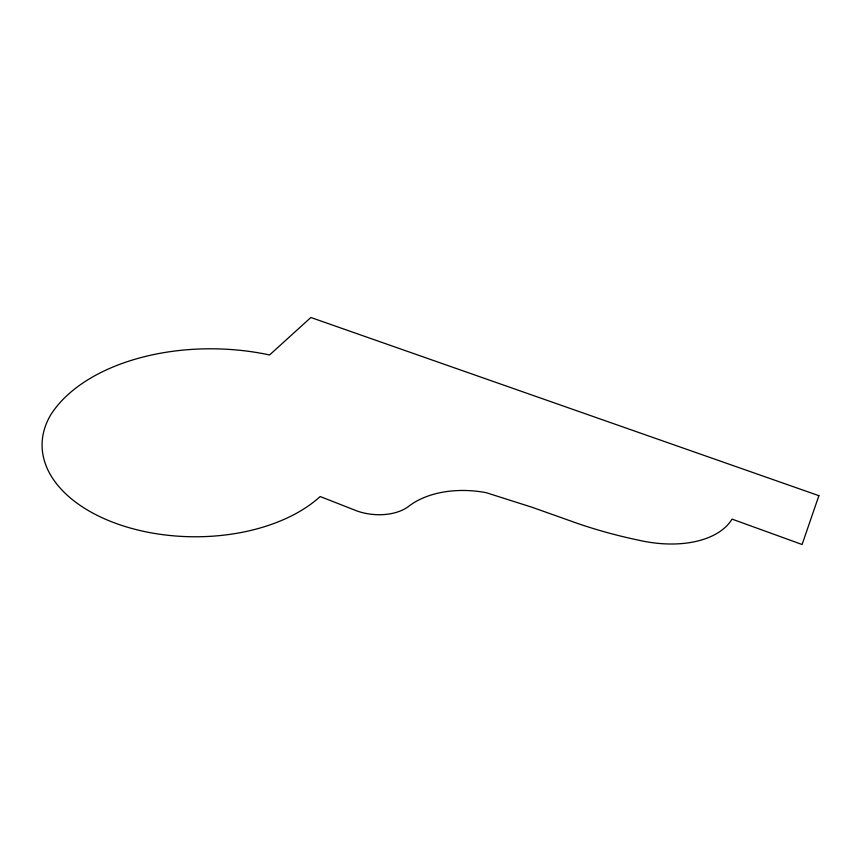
<?xml version="1.0" encoding="UTF-8"?>
<svg xmlns="http://www.w3.org/2000/svg" width="862" height="862" viewBox="0 0 862 862"><rect width="100%" height="100%" fill="white"/><g stroke="black" fill="none" stroke-linecap="round" stroke-linejoin="round"><path stroke-width="1.29" d="M818.9 495.682L802.091 544.504L732.043 519.118A92.471 54.144 15.4 0 1 638.904 540.237A273.9 144.428 13.9 0 1 578.413 523.74L532.263 507.33L486.125 492.665A85.715 56.041 11 0 0 408.049 506.834A43.402 27.25 6.7 0 1 357.159 511.037L320.179 496.534A151.259 90.575 0.7 0 1 126.143 526.811A151.259 90.575 0.7 0 1 50.977 414.46A175.352 106.004 1.3 0 1 269.58 354.961L310.87 317.496L818.9 495.682"/></g></svg>
